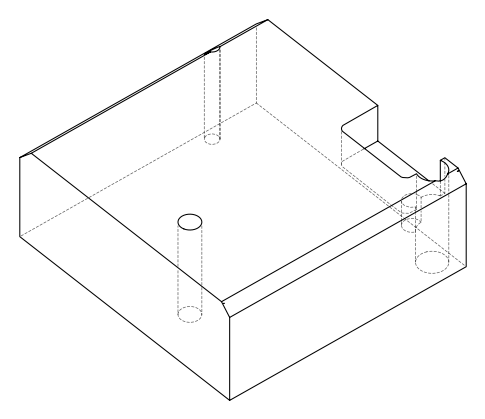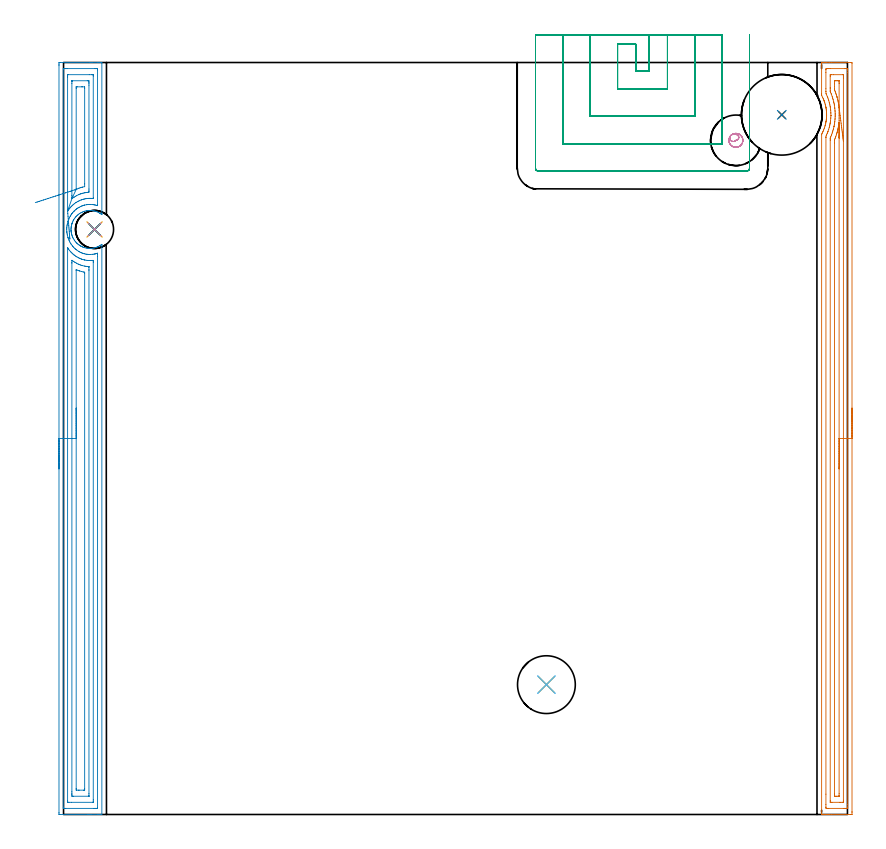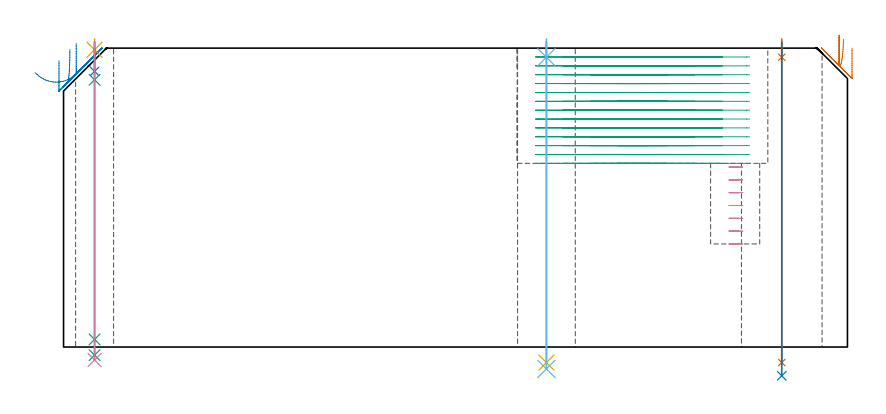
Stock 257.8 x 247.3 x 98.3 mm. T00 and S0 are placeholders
(PLAN: 14 operations, 9 tool changes, 41.1 min)
(1 AREA_MILL | FG_CHAMFER_SURFACE | UGT0205_001 | 8.24 min | 12367 mm3)
(2 AREA_MILL_1 | FG_CHAMFER_SURFACE_1 | UGT0205_001 | 10.24 min | 24585 mm3)
(3 MILL_SLOT | SLOT_PARTIAL_RECTANGULAR | NXT0201_011 | Follow Part, ap 3, ae 75% | 19.14 min | 129442 mm3)
(4 MILL_BLIND_HOLE_FROM_SOLID_MATERIAL | STEP1POCKET | NXT0201_011 | Spiral | 0.66 min | 5738 mm3)
(5 SPOT_DRILL | STEP1HOLE | NXT0321_9005460120000 | 0.03 min | 0 mm3)
(6 SPOT_DRILL_1 | STEP1HOLE_1 | NXT0321_9005460120000 | 0.05 min | 175 mm3)
(7 SPOT_DRILL_2 | STEP1HOLE_2 | NXT0321_9005460120000 | 0.05 min | 171 mm3)
(8 DRILL_BLIND_HOLE_INTO_CENTER | STEP1HOLE | NXT0301_022 | 0.04 min | 71 mm3)
(9 GUN_DRILL_THROUGH_HOLE | STEP1HOLE | UGT0307_001 | 0.47 min | 1777 mm3)
(10 SPADE_DRILL_TO_ENLARGE_THROUGH_HOLE | STEP1HOLE | UGT0306_003 | 0.42 min | 9715 mm3)
(11 DRILL_THROUGH_HOLE_INTO_CENTER | STEP1HOLE_1 | UGT0301_515 | 0.42 min | 10918 mm3)
(12 DRILL_TO_ENLARGE_THROUGH_HOLE | STEP1HOLE_1 | UGT0301_048 | 0.43 min | 16758 mm3)
(13 DRILL_THROUGH_HOLE_INTO_CENTER_1 | STEP1HOLE_2 | UGT0301_515 | 0.42 min | 10634 mm3)
(14 DRILL_TO_ENLARGE_THROUGH_HOLE_1 | STEP1HOLE_2 | UGT0301_388 | 0.44 min | 36482 mm3)
(TOOL UGT0205_001 | Chamfer Mill 20 x 3 x 45 deg. | D20 FL50 Z2)
(TOOL NXT0201_011 | ENDMILL 12mm [2P460-1200-NA 1630] | D12 FL38 Z6)
(TOOL NXT0321_9005460120000 | NC Spot Drill, 142deg, 12mm, Carbide, Uncoated | D12 PA142 FL30 Z2)
(TOOL NXT0301_022 | Carbide Drill 5.1mm [860.1-0510-015A1-MM 2214] | D5.1 PA140 FL28 Z2)
(TOOL UGT0307_001 | Gun Drill 5 mm | D5 PA130 FL24 Z1)
(TOOL UGT0306_003 | Spade Drill 12.5mm | D12.5 PA132 FL10 Z2)
(TOOL UGT0301_515 | Carbide Drill 12.0 mm | D12 PA118 FL101 Z2)
(TOOL UGT0301_048 | Twist Drill 19 mm | D19 PA118 FL135 Z2)
(TOOL UGT0301_388 | Twist Drill 26.5 mm | D26.5 PA118 FL165 Z2)
(OP 1 AREA_MILL)
G17 G21 G94 G90
T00 M6
G54
G17 G0 G90 X259.3 Y133.65 S1061 M3
G43 Z108.3 H0
Z98.3
G94 G1 Y133.612 Z97.428 F250.
Y133.498 Z96.564
Y133.309 Z95.712
Y133.047 Z94.88
Y132.713 Z94.074
Y132.31 Z93.3
Y131.841 Z92.564
Y131.31 Z91.872
Y130.721 Z91.229
Y130.078 Z90.64
Y129.386 Z90.108
Y128.65 Z89.64
Y127.876 Z89.237
Y127.07 Z88.903
Y126.238 Z88.641
Y125.386 Z88.452
Y124.522 Z88.338
Y123.65 Z88.3
Y0.929
X259.299 Y0.595 Z88.301
X259.294 Y0.044 Z88.304
X259.292 Y0.008 Z88.306
X258.744 Y0. Z88.853
X252.522 Z95.072
X251.931 Z95.666
X251.633 Z95.963
X251.042 Z96.555
X250.744 Z96.851
X250.15 Z97.449
X249.672 Z97.928
X249.317 Z98.274
X249.306 Y0.09 Z98.29
X249.304 Y0.108 Z98.293
X249.306 Y0.147 Z98.294
X249.31 Y223.558 Z98.29
X249.314 Y223.69 Z98.28
X249.387 Y223.851 Z98.213
X249.532 Y224.146 Z98.067
X249.57 Y224.223 Z98.029
X249.657 Y224.412 Z97.938
X249.779 Y224.669 Z97.819
X249.973 Y225.117 Z97.626
X250.148 Y225.566 Z97.45
X250.209 Y225.75 Z97.386
X250.297 Y226.011 Z97.298
X250.434 Y226.465 Z97.162
X250.48 Y226.642 Z97.114
X250.522 Y226.791 Z97.076
X250.553 Y226.905 Z97.046
X250.561 Y226.943 Z97.037
X250.592 Y227.088 Z97.001
X250.633 Y227.268 Z96.96
X250.652 Y227.352 Z96.941
X250.687 Y227.533 Z96.904
X250.744 Y227.813 Z96.855
X250.755 Y227.878 Z96.844
X250.769 Y227.979 Z96.826
X250.812 Y228.246 Z96.784
X250.849 Y228.54 Z96.748
X250.868 Y228.693 Z96.728
X250.883 Y228.871 Z96.71
X250.909 Y229.14 Z96.687
X250.931 Y229.5 Z96.667
X250.936 Y229.587 Z96.662
X250.939 Y229.763 Z96.658
X250.944 Y230.034 Z96.651
X250.942 Y230.122
X250.936 Y230.481 Z96.656
X250.927 Y230.654 Z96.663
X250.915 Y230.929 Z96.677
X250.884 Y231.317 Z96.709
X250.88 Y231.375 Z96.714
X250.868 Y231.496 Z96.73
X250.862 Y231.546 Z96.735
X250.831 Y231.823 Z96.767
X250.765 Y232.27 Z96.834
X250.744 Y232.384 Z96.855
X250.734 Y232.438 Z96.863
X250.708 Y232.583 Z96.891
X250.684 Y232.717 Z96.916
X250.586 Y233.163 Z97.012
X250.471 Y233.611 Z97.128
X250.339 Y234.057 Z97.26
X250.148 Y234.634 Z97.45
X250.136 Y234.667 Z97.463
X250.024 Y234.951 Z97.573
X249.955 Y235.113 Z97.64
X249.877 Y235.303 Z97.722
X249.837 Y235.4 Z97.763
X249.634 Y235.845 Z97.966
X249.348 Y236.414 Z98.25
X249.306 Y236.501 Z98.292
X249.3 Y236.896 Z98.3
Y247.151
X249.303 Y247.291 Z98.288
X249.337 Y247.3 Z98.254
X249.671 Z97.928
X250.15 Z97.449
X250.744 Z96.851
X251.931 Z95.666
X252.522 Z95.072
X258.744 Z88.853
X259.043 Y247.298 Z88.554
X259.292 Y247.29 Z88.306
X259.299 Y247.04 Z88.299
X259.3 Y123.65 Z88.3
X257.886 Z89.714
Y3.27
X257.884 Y2.378 Z89.716
X257.883 Y2.351 Z89.717
X257.856 Y2.01 Z89.744
X257.342 Y2.002 Z90.258
X256.967 Y2.001 Z90.633
X256.455 Y2. Z91.145
X251.633 Y2.001 Z95.967
X251.119 Y2.003 Z96.481
X250.744 Y2.01 Z96.856
X250.722 Y2.378 Z96.878
X250.721 Y2.402 Z96.879
X250.72 Y3.27 Z96.88
Y6.684
X250.724 Y222.629 Z96.876
X250.725 Y222.649 Z96.875
X250.744 Y223.091 Z96.856
X250.877 Y223.388 Z96.723
X250.935 Y223.521 Z96.665
X251.144 Y224.011 Z96.456
X251.31 Y224.412 Z96.29
X251.364 Y224.548 Z96.236
X251.399 Y224.647 Z96.201
X251.625 Y225.309 Z95.975
X251.633 Y225.338 Z95.967
X251.819 Y226.01 Z95.781
X251.868 Y226.196 Z95.732
X251.992 Y226.728 Z95.608
X252.066 Y227.088 Z95.534
X252.106 Y227.296 Z95.494
X252.136 Y227.475 Z95.464
X252.209 Y227.979 Z95.391
X252.244 Y228.258 Z95.356
X252.305 Y228.871 Z95.295
X252.319 Y229.075 Z95.281
X252.354 Y229.763 Z95.246
X252.357 Y229.838 Z95.243
Y229.854
Y229.929
X252.342 Y230.654 Z95.258
X252.335 Y230.842 Z95.265
X252.289 Y231.546 Z95.311
X252.279 Y231.668 Z95.321
X252.263 Y231.806 Z95.337
X252.178 Y232.438 Z95.422
X252.114 Y232.847 Z95.486
X252.023 Y233.329 Z95.577
X251.876 Y233.977 Z95.724
X251.812 Y234.221 Z95.788
X251.633 Y234.856 Z95.967
X251.551 Y235.113 Z96.049
X251.509 Y235.238 Z96.091
X251.342 Y235.697 Z96.258
X251.22 Y236.005 Z96.38
X250.913 Y236.727 Z96.687
X250.838 Y236.896 Z96.762
X250.744 Y237.105 Z96.856
X250.716 Y237.788 Z96.884
X250.715 Y237.817 Z96.885
X250.714 Y238.68 Z96.886
Y244.03
X250.716 Y244.922 Z96.884
X250.717 Y244.949 Z96.883
X250.744 Y245.29 Z96.856
X251.258 Y245.298 Z96.342
X251.633 Y245.299 Z95.967
X252.145 Y245.3 Z95.455
X256.967 Y245.299 Z90.633
X257.481 Y245.297 Z90.119
X257.856 Y245.29 Z89.744
X257.883 Y244.922 Z89.717
X257.884 Y244.893 Z89.716
X257.886 Y244.03 Z89.714
Y123.65
X256.472 Z91.128
X256.471 Y4.659 Z91.129
X256.469 Y4.162 Z91.131
X256.467 Y4.064 Z91.133
X256.465 Y4.022 Z91.135
X256.4 Y4.01 Z91.2
X256.237 Y4.002 Z91.363
X256.078 Y4.001 Z91.522
X255.35 Y4. Z92.25
X252.683 Z94.917
X252.522 Z95.078
X252.361 Y4.002 Z95.239
X252.254 Y4.005 Z95.346
X252.169 Y4.01 Z95.431
X252.14 Y4.018 Z95.46
X252.139 Y4.033 Z95.461
X252.137 Y4.162 Z95.463
X252.135 Y4.55 Z95.465
X252.138 Y221.737 Z95.462
X252.139 Y222.121 Z95.461
X252.143 Y222.376 Z95.457
X252.145 Y222.437 Z95.455
X252.161 Y222.494 Z95.439
X252.214 Y222.629 Z95.386
X252.304 Y222.848 Z95.296
X252.522 Y223.374 Z95.078
X252.564 Y223.479 Z95.036
X252.579 Y223.521 Z95.021
X252.792 Y224.142 Z94.808
X252.882 Y224.412 Z94.718
X253.004 Y224.821 Z94.596
X253.142 Y225.304 Z94.458
X253.199 Y225.517 Z94.401
X253.361 Y226.196 Z94.239
X253.37 Y226.237 Z94.23
X253.411 Y226.441 Z94.189
X253.509 Y226.989 Z94.091
X253.525 Y227.088 Z94.075
X253.62 Y227.77 Z93.98
X253.645 Y227.979 Z93.955
X253.704 Y228.577 Z93.896
X253.726 Y228.871 Z93.874
X253.751 Y229.422 Z93.849
X253.763 Y229.763 Z93.837
X253.762 Y230.303 Z93.838
X253.757 Y230.654 Z93.843
X253.728 Y231.228 Z93.872
X253.706 Y231.546 Z93.894
X253.646 Y232.202 Z93.954
X253.616 Y232.438 Z93.984
X253.507 Y233.234 Z94.094
X253.49 Y233.329 Z94.11
X253.411 Y233.762 Z94.189
X253.31 Y234.221 Z94.29
X253.28 Y234.353 Z94.32
X253.082 Y235.113 Z94.518
X252.949 Y235.577 Z94.651
X252.81 Y236.005 Z94.79
X252.522 Y236.826 Z95.078
X252.495 Y236.896 Z95.105
X252.478 Y236.941 Z95.122
X252.248 Y237.481 Z95.352
X252.176 Y237.656 Z95.424
X252.148 Y237.728 Z95.452
X252.138 Y237.788 Z95.462
X252.133 Y238.179 Z95.467
X252.13 Y238.68 Z95.47
X252.129 Y239.075 Z95.471
Y242.641
X252.131 Y243.138 Z95.469
X252.133 Y243.236 Z95.467
X252.135 Y243.278 Z95.465
X252.2 Y243.29 Z95.4
X252.363 Y243.298 Z95.237
X252.522 Y243.299 Z95.078
X253.25 Y243.3 Z94.35
X256.239 Y243.299 Z91.361
X256.346 Y243.295 Z91.254
X256.432 Y243.29 Z91.168
X256.465 Y243.284 Z91.135
X256.466 Y243.269 Z91.134
X256.469 Y243.138 Z91.131
X256.471 Y242.641 Z91.129
X256.472 Y242.247 Z91.128
Y123.65
X255.057 Z92.543
Y6.837
X255.055 Y6.08 Z92.545
X255.052 Y6.028 Z92.548
X255.05 Y6.01 Z92.55
X255.029 Y6.008 Z92.571
X254.926 Y6.004 Z92.674
X254.717 Y6.001 Z92.883
X254.245 Y6. Z93.355
X253.861 Y6.001 Z93.739
X253.669 Y6.003 Z93.931
X253.574 Y6.008 Z94.026
X253.555 Y6.01 Z94.045
X253.553 Y6.024 Z94.047
X253.551 Y6.06 Z94.049
X253.549 Y6.699 Z94.051
Y6.837
X253.552 Y220.846 Z94.048
X253.556 Y221.592 Z94.044
X253.559 Y221.737 Z94.041
X253.569 Y221.919 Z94.031
X253.722 Y222.318 Z93.878
X253.839 Y222.629 Z93.761
X253.961 Y222.969 Z93.639
X254.152 Y223.521 Z93.448
X254.188 Y223.633 Z93.412
X254.3 Y223.998 Z93.3
X254.392 Y224.32 Z93.208
X254.418 Y224.412 Z93.182
X254.528 Y224.832 Z93.072
X254.577 Y225.026 Z93.023
X254.642 Y225.304 Z92.958
X254.697 Y225.549 Z92.903
X254.74 Y225.755 Z92.86
X254.826 Y226.196 Z92.774
X254.849 Y226.323 Z92.751
X254.88 Y226.506 Z92.72
X254.971 Y227.088 Z92.629
X254.978 Y227.133 Z92.622
X254.999 Y227.278 Z92.601
X255.004 Y227.311 Z92.596
X255.018 Y227.395 Z92.582
X255.05 Y227.582 Z92.55
X255.054 Y227.381 Z92.546
X255.057 Y227.22 Z92.543
Y123.65
Y122.778 Z92.581
Y121.913 Z92.695
Y121.062 Z92.883
Y120.23 Z93.146
Y119.424 Z93.48
Y118.65 Z93.882
Y117.914 Z94.351
Y117.222 Z94.882
Y116.579 Z95.472
Y115.99 Z96.115
Y115.458 Z96.807
Y114.99 Z97.543
Y114.587 Z98.316
Y114.253 Z99.122
Y113.991 Z99.954
Y113.802 Z100.806
Y113.688 Z101.671
Y113.65 Z102.543
G0 Z108.3
X256.48 Y221.346
Z101.2
G1 X256.462 Y221.493 Z100.34
X256.433 Y221.713 Z99.497
X256.396 Y222.006 Z98.676
X256.349 Y222.368 Z97.883
X256.294 Y222.797 Z97.126
X256.231 Y223.291 Z96.409
X256.16 Y223.844 Z95.739
X256.082 Y224.453 Z95.119
X255.997 Y225.114 Z94.555
X255.906 Y225.82 Z94.052
X255.811 Y226.568 Z93.613
X255.71 Y227.35 Z93.24
X255.606 Y228.162 Z92.939
X255.499 Y228.997 Z92.709
X255.39 Y229.849 Z92.554
X255.279 Y230.71 Z92.474
X255.168 Y231.575 Z92.47
X255.057 Y232.438 Z92.543
X255.038 Y232.589 Z92.562
X254.937 Y233.329 Z92.663
X254.924 Y233.422 Z92.676
X254.891 Y233.629 Z92.709
X254.782 Y234.221 Z92.818
X254.729 Y234.491 Z92.871
X254.678 Y234.734 Z92.922
X254.586 Y235.113 Z93.014
X254.412 Y235.807 Z93.188
X254.383 Y235.921 Z93.217
X254.359 Y236.005 Z93.241
X254.3 Y236.206 Z93.3
X254.134 Y236.73 Z93.466
X254.079 Y236.896 Z93.521
X253.96 Y237.237 Z93.64
X253.756 Y237.788 Z93.844
X253.623 Y238.127 Z93.977
X253.577 Y238.246 Z94.023
X253.553 Y238.311 Z94.047
X253.55 Y238.359 Z94.05
X253.544 Y238.546 Z94.056
X253.543 Y238.68 Z94.057
Y239.439
Y240.331
Y240.463
X253.545 Y241.22 Z94.055
X253.548 Y241.272 Z94.052
X253.55 Y241.29 Z94.05
X253.571 Y241.292 Z94.029
X253.674 Y241.296 Z93.926
X253.883 Y241.299 Z93.717
X254.355 Y241.3 Z93.245
X254.739 Y241.299 Z92.861
X254.932 Y241.297 Z92.668
X255.027 Y241.293 Z92.573
X255.047 Y241.29 Z92.553
X255.051 Y241.279 Z92.549
X255.053 Y241.243 Z92.547
X255.057 Y240.595 Z92.543
Y240.463
Y232.438
Y231.566 Z92.581
Y230.701 Z92.695
Y229.85 Z92.883
Y229.018 Z93.146
Y228.212 Z93.48
Y227.438 Z93.882
Y226.702 Z94.351
Y226.01 Z94.882
Y225.367 Z95.472
Y224.777 Z96.115
Y224.246 Z96.807
Y223.778 Z97.543
Y223.375 Z98.316
Y223.041 Z99.122
Y222.779 Z99.954
Y222.59 Z100.806
Y222.476 Z101.671
Y222.438 Z102.543
G0 Z108.3
M5
M2
(OP 2 AREA_MILL_1)
G17 G21 G94 G90
T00 M6
G54
G17 G0 G90 X-1.5 Y113.65 S1061 M3
G43 Z108.3 H0
Z94.2
G94 G1 Y113.688 Z93.328 F250.
Y113.802 Z92.463
Y113.991 Z91.612
Y114.253 Z90.78
Y114.587 Z89.974
Y114.99 Z89.2
Y115.458 Z88.464
Y115.99 Z87.772
Y116.579 Z87.129
Y117.222 Z86.54
Y117.914 Z86.008
Y118.65 Z85.54
Y119.424 Z85.137
Y120.23 Z84.803
Y121.062 Z84.541
Y121.914 Z84.352
Y122.778 Z84.238
Y123.65 Z84.2
Y246.262
X-1.499 Y246.705 Z84.201
X-1.495 Y247.149 Z84.203
X-1.492 Y247.29 Z84.206
X-1.057 Y247.3 Z84.64
X8.633 Z94.328
X9.219 Z94.917
X9.514 Z95.211
X11.276 Z96.97
X11.865 Z97.564
X12.157 Z97.856
X12.304 Y247.299 Z98.003
X12.594 Y247.29 Z98.293
X12.6 Y247.151 Z98.3
Y197.661
X12.598 Y197.288 Z98.296
X12.597 Y197.286
X12.441 Y197.404 Z98.14
X12.233 Y197.553 Z97.933
X12.008 Y197.702 Z97.708
X11.869 Y197.782 Z97.569
X11.436 Y198.008 Z97.136
X10.993 Y198.208 Z96.693
X10.767 Y198.298 Z96.467
X10.444 Y198.397 Z96.144
X10.117 Y198.48 Z95.817
X9.68 Y198.563 Z95.38
X9.241 Y198.617 Z94.941
X8.803 Y198.64 Z94.503
X8.364 Y198.632 Z94.064
X7.925 Y198.592 Z93.625
X7.488 Y198.521 Z93.188
X7.058 Y198.421 Z92.758
X6.632 Y198.298 Z92.332
X6.17 Y198.104 Z91.87
X5.736 Y197.892 Z91.436
X5.342 Y197.66 Z91.042
X4.962 Y197.404 Z90.658
X4.862 Y197.326 Z90.557
X4.702 Y197.183 Z90.394
X4.537 Y197.037 Z90.227
X4.417 Y196.932 Z90.111
X4.182 Y196.698 Z89.881
X3.995 Y196.51 Z89.692
X3.652 Y196.065 Z89.35
X3.641 Y196.049 Z89.339
X3.351 Y195.616 Z89.049
X3.251 Y195.432 Z88.945
X3.108 Y195.178 Z88.806
X2.908 Y194.722 Z88.605
X2.846 Y194.54 Z88.54
X2.768 Y194.329 Z88.468
X2.75 Y194.277 Z88.449
X2.7 Y194.095 Z88.397
X2.687 Y194.051 Z88.386
X2.625 Y193.828 Z88.324
X2.609 Y193.745 Z88.308
X2.591 Y193.649 Z88.288
X2.555 Y193.467 Z88.253
X2.538 Y193.382 Z88.236
X2.515 Y193.203 Z88.212
X2.479 Y192.934 Z88.178
X2.462 Y192.711 Z88.162
X2.451 Y192.375 Z88.151
X2.467 Y192.04 Z88.166
X2.476 Y191.957 Z88.173
X2.487 Y191.865 Z88.18
X2.499 Y191.736 Z88.195
X2.514 Y191.592 Z88.209
X2.545 Y191.419 Z88.236
X2.577 Y191.224 Z88.27
X2.59 Y191.146 Z88.283
X2.632 Y190.974 Z88.325
X2.68 Y190.765 Z88.379
X2.697 Y190.697 Z88.396
X2.751 Y190.528 Z88.45
X2.838 Y190.252 Z88.538
X2.905 Y190.082 Z88.605
X2.965 Y189.931 Z88.665
X3.108 Y189.617 Z88.805
X3.246 Y189.358 Z88.945
X3.533 Y188.904 Z89.233
X3.85 Y188.464 Z89.549
X3.935 Y188.364 Z89.633
X3.984 Y188.306 Z89.682
X4.351 Y187.927 Z90.05
X4.433 Y187.853 Z90.131
X4.738 Y187.57 Z90.437
X4.86 Y187.475 Z90.559
X5.11 Y187.302 Z90.807
X5.292 Y187.175 Z90.99
X5.65 Y186.961 Z91.35
X5.736 Y186.909 Z91.436
X6.197 Y186.676 Z91.897
X6.403 Y186.591 Z92.103
X6.612 Y186.514 Z92.312
X7.048 Y186.382 Z92.748
X7.488 Y186.279 Z93.188
X7.925 Y186.208 Z93.625
X8.364 Y186.168 Z94.064
X8.803 Y186.16 Z94.503
X9.241 Y186.183 Z94.941
X9.68 Y186.237 Z95.38
X10.117 Y186.322 Z95.817
X10.557 Y186.443 Z96.257
X10.993 Y186.592 Z96.693
X11.203 Y186.676 Z96.903
X11.539 Y186.841 Z97.239
X11.869 Y187.021 Z97.569
X12.185 Y187.217 Z97.885
X12.453 Y187.407 Z98.153
X12.516 Y187.449 Z98.215
X12.594 Y187.496 Z98.292
X12.6 Y187.407 Z98.3
X12.601 Y0.01 Z98.299
X12.303 Y0. Z98.002
X11.865 Z97.564
X11.276 Z96.97
X9.219 Z94.917
X8.633 Z94.328
X8.045 Z93.741
X-1.273 Z84.424
X-1.351 Y0.002 Z84.346
X-1.492 Y0.01 Z84.205
X-1.499 Y0.151 Z84.199
X-1.5 Y0.595 Z84.2
Y123.65
X-0.086 Z85.614
X-0.085 Y245.122 Z85.615
X-0.084 Y245.222 Z85.616
X-0.082 Y245.271 Z85.618
X-0.08 Y245.287 Z85.62
X-0.042 Y245.29 Z85.658
X0.333 Y245.298 Z86.033
X0.705 Y245.3 Z86.405
X1.212 Z86.912
X10.395 Y245.299 Z96.095
X10.905 Y245.297 Z96.605
X11.094 Y245.29 Z96.794
X11.179 Y245.277 Z96.879
X11.184 Y245.014 Z96.884
X11.185 Y244.922 Z96.885
Y200.428
X11.184 Y200.336 Z96.884
X11.181 Y200.261 Z96.881
X11.179 Y200.233 Z96.879
X11.121 Y200.244 Z96.821
X11.037 Y200.263 Z96.737
X11.01 Y200.27 Z96.71
X10.79 Y200.336 Z96.49
X10.395 Y200.436 Z96.095
X10.266 Y200.467 Z95.966
X9.849 Y200.539 Z95.549
X9.514 Y200.581 Z95.214
X8.918 Y200.625 Z94.618
X8.633 Y200.627 Z94.333
X8.35 Y200.623 Z94.05
X7.752 Y200.567 Z93.452
X7.555 Y200.536 Z93.255
X6.871 Y200.401 Z92.571
X6.819 Y200.39 Z92.519
X6.626 Y200.336 Z92.326
X6.153 Y200.172 Z91.853
X5.99 Y200.104 Z91.69
X5.54 Y199.901 Z91.24
X5.11 Y199.679 Z90.81
X4.961 Y199.595 Z90.661
X4.709 Y199.445 Z90.409
X4.424 Y199.247 Z90.124
X4.229 Y199.106 Z89.929
X3.932 Y198.853 Z89.632
X3.593 Y198.553 Z89.293
X3.469 Y198.431 Z89.169
X3.348 Y198.306 Z89.048
X3.04 Y197.973 Z88.74
X2.796 Y197.661 Z88.496
X2.655 Y197.471 Z88.355
X2.467 Y197.197 Z88.167
X2.299 Y196.939 Z87.999
X2.201 Y196.77 Z87.901
X1.98 Y196.371 Z87.68
X1.752 Y195.878 Z87.452
X1.722 Y195.809 Z87.422
X1.702 Y195.761 Z87.402
X1.586 Y195.451 Z87.286
X1.47 Y195.104 Z87.17
X1.435 Y194.986 Z87.135
X1.278 Y194.406 Z86.978
X1.217 Y194.095 Z86.917
X1.141 Y193.653 Z86.841
X1.084 Y193.203 Z86.784
X1.058 Y192.846 Z86.758
X1.045 Y192.311 Z86.745
X1.071 Y191.789 Z86.771
X1.086 Y191.612 Z86.786
X1.108 Y191.419 Z86.808
X1.173 Y190.945 Z86.873
X1.249 Y190.528 Z86.949
X1.441 Y189.783 Z87.141
X1.487 Y189.636 Z87.187
X1.586 Y189.341 Z87.286
X1.831 Y188.744 Z87.531
X2.04 Y188.313 Z87.74
X2.31 Y187.853 Z88.01
X2.467 Y187.605 Z88.167
X2.927 Y186.961 Z88.627
X3.12 Y186.734 Z88.82
X3.348 Y186.499 Z89.048
X3.787 Y186.069 Z89.487
X4.017 Y185.86 Z89.717
X4.229 Y185.696 Z89.929
X5.005 Y185.178 Z90.705
X5.11 Y185.115 Z90.81
X5.255 Y185.03 Z90.955
X5.748 Y184.79 Z91.448
X5.99 Y184.688 Z91.69
X6.294 Y184.576 Z91.994
X6.72 Y184.439 Z92.42
X6.871 Y184.402 Z92.571
X7.367 Y184.286 Z93.067
X7.752 Y184.225 Z93.452
X7.822 Y184.216 Z93.522
X8.248 Y184.184 Z93.948
X8.633 Y184.169 Z94.333
X8.75 Y184.168 Z94.45
X9.514 Y184.214 Z95.214
X9.579 Y184.22 Z95.279
X10.026 Y184.286 Z95.726
X10.332 Y184.349 Z96.032
X10.395 Y184.365 Z96.095
X11.022 Y184.543 Z96.722
X11.133 Y184.572 Z96.833
X11.179 Y184.579 Z96.879
X11.184 Y184.379 Z96.884
X11.185 Y184.286 Z96.885
X11.186 Y183.485 Z96.886
X11.185 Y2.178 Z96.885
X11.184 Y2.078 Z96.884
X11.181 Y2.029 Z96.881
X11.18 Y2.013 Z96.88
X11.142 Y2.01 Z96.842
X10.767 Y2.002 Z96.467
X10.395 Y2.001 Z96.095
X9.888 Y2. Z95.588
X0.705 Y2.001 Z86.405
X0.195 Y2.003 Z85.895
X0.006 Y2.01 Z85.706
X-0.079 Y2.023 Z85.621
X-0.084 Y2.286 Z85.616
X-0.085 Y2.378 Z85.615
X-0.086 Y123.65 Z85.614
X1.328 Z87.028
X1.329 Y186.2 Z87.029
X1.33 Y186.329 Z87.03
X1.332 Y186.355 Z87.032
X1.333 Y186.363 Z87.033
X1.356 Y186.335 Z87.056
X1.387 Y186.293 Z87.087
X1.437 Y186.22 Z87.137
X1.544 Y186.069 Z87.244
X1.586 Y186.011 Z87.286
X1.936 Y185.534 Z87.636
X2.232 Y185.178 Z87.932
X2.467 Y184.932 Z88.167
X2.79 Y184.613 Z88.49
X3.131 Y184.286 Z88.831
X3.348 Y184.099 Z89.048
X3.51 Y183.972 Z89.21
X3.987 Y183.638 Z89.687
X4.229 Y183.481 Z89.929
X4.364 Y183.394 Z90.064
X4.838 Y183.126 Z90.538
X5.11 Y182.989 Z90.81
X5.381 Y182.858 Z91.081
X5.818 Y182.677 Z91.518
X5.99 Y182.62 Z91.69
X6.357 Y182.502 Z92.057
X6.871 Y182.377 Z92.571
X7.032 Y182.34 Z92.732
X7.752 Y182.225 Z93.452
X8.054 Y182.197 Z93.754
X8.633 Y182.173 Z94.333
X8.951 Y182.18 Z94.651
X9.514 Y182.212 Z95.214
X9.717 Y182.223 Z95.417
X9.753 Y182.222 Z95.453
X9.764 Y182.22 Z95.464
X9.766 Y182.184 Z95.466
X9.769 Y182.045 Z95.469
X9.771 Y181.871 Z95.471
Y181.611
Y4.793
X9.768 Y4.162 Z95.468
X9.765 Y4.033 Z95.465
X9.763 Y4.01 Z95.463
X9.727 Y4.006 Z95.427
X9.672 Y4.001 Z95.372
X2.627 Y4. Z88.327
X1.745 Y4.001 Z87.445
X1.586 Y4.004 Z87.286
X1.427 Y4.01 Z87.127
X1.335 Y4.015 Z87.035
X1.332 Y4.075 Z87.032
X1.331 Y4.162 Z87.031
X1.329 Y4.422 Z87.029
X1.328 Y123.65 Z87.028
X2.743 Z88.443
Y181.331
X2.744 Y181.611 Z88.444
X2.747 Y182.219 Z88.447
X2.749 Y182.249 Z88.449
X2.834 Y182.196 Z88.534
X2.986 Y182.097 Z88.686
X3.348 Y181.857 Z89.048
X3.726 Y181.611 Z89.426
X4.229 Y181.318 Z89.929
X4.827 Y181.005 Z90.527
X5.11 Y180.887 Z90.81
X5.524 Y180.719 Z91.224
X5.99 Y180.575 Z91.69
X6.192 Y180.515 Z91.892
X6.871 Y180.358 Z92.571
X7.303 Y180.282 Z93.003
X7.752 Y180.221 Z93.452
X8.291 Y180.174 Z93.991
X8.338 Y180.165 Z94.038
X8.351 Y180.151 Z94.051
X8.353 Y180.111 Z94.053
X8.355 Y179.827 Z94.055
X8.357 Y179.215 Z94.057
Y178.936
Y6.837
X8.356 Y6.226 Z94.056
X8.352 Y6.021 Z94.052
X8.35 Y6.011 Z94.05
X8.345 Y6.007 Z94.045
X8.32 Y6.003 Z94.02
X8.269 Y6.001 Z93.969
X8.166 Y6. Z93.866
X3.293 Z88.993
X2.926 Y6.007 Z88.626
X2.75 Y6.011 Z88.45
X2.748 Y6.112 Z88.448
X2.744 Y6.557 Z88.444
X2.743 Y6.837 Z88.443
Y7.449
Y123.65
X4.157 Z89.857
Y178.936
X4.158 Y179.007 Z89.858
X4.16 Y179.081 Z89.86
X4.166 Y179.202 Z89.866
X4.229 Y179.176 Z89.929
X4.777 Y178.936 Z90.477
X5.11 Y178.81 Z90.81
X5.302 Y178.741 Z91.002
X5.99 Y178.541 Z91.69
X6.509 Y178.411 Z92.209
X6.871 Y178.332 Z92.571
X6.91 Y178.322 Z92.61
X6.929 Y178.315 Z92.629
X6.936 Y178.261 Z92.636
X6.941 Y178.116 Z92.641
X6.942 Y178.044 Z92.642
X6.943 Y8.475 Z92.643
X6.941 Y8.33 Z92.641
X6.936 Y8.04 Z92.636
X6.932 Y8.008 Z92.632
X6.928 Y8.006 Z92.628
X6.909 Y8.002 Z92.609
X6.871 Y8.001 Z92.571
X6.603 Y8. Z92.303
X5.11 Z90.81
X4.841 Z90.541
X4.229 Y8.004 Z89.929
X4.189 Y8.006 Z89.889
X4.172 Y8.009 Z89.872
X4.164 Y8.112 Z89.864
X4.159 Y8.402 Z89.859
X4.157 Y8.548 Z89.857
Y123.65
Y124.522 Z89.895
Y125.386 Z90.009
Y126.238 Z90.198
Y127.07 Z90.46
Y127.876 Z90.794
Y128.65 Z91.197
Y129.386 Z91.665
Y130.078 Z92.196
Y130.721 Z92.786
Y131.31 Z93.429
Y131.842 Z94.121
Y132.31 Z94.857
Y132.713 Z95.631
Y133.047 Z96.437
Y133.309 Z97.269
Y133.498 Z98.12
Y133.612 Z98.985
Y133.65 Z99.857
G0 Z108.3
X2.064 Y189.293
Z97.796
G1 X2.066 Y189.262 Z96.924
X2.063 Y189.307 Z96.052
X2.053 Y189.427 Z95.188
X2.038 Y189.622 Z94.338
X2.016 Y189.89 Z93.508
X1.989 Y190.23 Z92.705
X1.957 Y190.637 Z91.935
X1.919 Y191.11 Z91.203
X1.877 Y191.645 Z90.515
X1.829 Y192.238 Z89.876
X1.778 Y192.884 Z89.292
X1.723 Y193.578 Z88.767
X1.664 Y194.315 Z88.304
X1.602 Y195.09 Z87.907
X1.538 Y195.896 Z87.58
X1.472 Y196.727 Z87.324
X1.404 Y197.578 Z87.142
X1.335 Y198.441 Z87.035
X1.333 Y198.463 Z87.033
X1.33 Y198.553 Z87.03
X1.329 Y198.615 Z87.029
X1.328 Y198.814 Z87.028
X1.329 Y242.507 Z87.029
X1.332 Y243.138 Z87.032
X1.335 Y243.267 Z87.035
X1.337 Y243.29 Z87.037
X1.373 Y243.294 Z87.073
X1.428 Y243.299 Z87.128
X8.473 Y243.3 Z94.173
X9.355 Y243.299 Z95.055
X9.514 Y243.296 Z95.214
X9.673 Y243.29 Z95.373
X9.765 Y243.285 Z95.465
X9.767 Y243.225 Z95.467
X9.769 Y243.138 Z95.469
X9.771 Y242.878 Z95.471
Y202.751
X9.77 Y202.664 Z95.47
X9.767 Y202.595 Z95.467
X9.765 Y202.58 Z95.465
X9.759 Y202.577 Z95.459
X9.731 Y202.576 Z95.431
X9.514 Y202.589 Z95.214
X9.019 Y202.621 Z94.719
X8.633 Y202.627 Z94.333
X8.15 Y202.608 Z93.85
X7.752 Y202.572 Z93.452
X7.36 Y202.517 Z93.06
X6.871 Y202.417 Z92.571
X6.629 Y202.365 Z92.329
X5.99 Y202.18 Z91.69
X5.945 Y202.166 Z91.645
X5.807 Y202.12 Z91.507
X5.322 Y201.905 Z91.022
X5.11 Y201.806 Z90.81
X4.73 Y201.612 Z90.43
X4.229 Y201.33 Z89.929
X4.165 Y201.292 Z89.865
X4.064 Y201.228 Z89.764
X3.643 Y200.929 Z89.343
X3.348 Y200.69 Z89.048
X3.157 Y200.529 Z88.857
X2.939 Y200.336 Z88.639
X2.698 Y200.102 Z88.398
X2.467 Y199.869 Z88.167
X2.264 Y199.65 Z87.964
X2.082 Y199.445 Z87.782
X1.865 Y199.163 Z87.565
X1.586 Y198.789 Z87.286
X1.489 Y198.651 Z87.189
X1.422 Y198.553 Z87.122
X1.387 Y198.502 Z87.087
X1.373 Y198.483 Z87.073
X1.335 Y198.441 Z87.035
X2.749 Y202.54 Z88.449
X2.748 Y202.575 Z88.448
X2.744 Y202.731 Z88.444
X2.743 Y203.012 Z88.443
Y203.624
Y240.463
X2.744 Y241.074 Z88.444
X2.747 Y241.279 Z88.447
X2.75 Y241.289 Z88.45
X2.755 Y241.293 Z88.455
X2.78 Y241.297 Z88.48
X2.831 Y241.299 Z88.531
X2.934 Y241.3 Z88.634
X7.807 Z93.507
X8.174 Y241.293 Z93.874
X8.35 Y241.289 Z94.05
X8.352 Y241.188 Z94.052
X8.356 Y240.744 Z94.056
X8.357 Y240.463 Z94.057
Y239.851
Y205.687
X8.356 Y205.076 Z94.056
X8.353 Y204.795 Z94.053
X8.35 Y204.651 Z94.05
X8.104 Y204.622 Z93.804
X7.942 Y204.603 Z93.642
X7.752 Y204.578 Z93.452
X7.165 Y204.497 Z92.865
X6.871 Y204.439 Z92.571
X6.434 Y204.346 Z92.134
X5.99 Y204.22 Z91.69
X5.749 Y204.147 Z91.449
X5.472 Y204.054 Z91.172
X5.104 Y203.909 Z90.804
X5.09 Y203.903 Z90.79
X4.229 Y203.482 Z89.929
X3.932 Y203.312 Z89.632
X3.423 Y203.012 Z89.123
X3.378 Y202.981 Z89.078
X3.348 Y202.96 Z89.048
X2.862 Y202.611 Z88.562
X2.819 Y202.581 Z88.519
X2.772 Y202.552 Z88.472
X2.749 Y202.54 Z88.449
X4.166 Y205.584 Z89.866
X4.163 Y205.615 Z89.863
X4.159 Y205.687 Z89.859
X4.158 Y205.759 Z89.858
X4.157 Y238.825 Z89.857
X4.159 Y238.971 Z89.859
X4.164 Y239.261 Z89.864
X4.168 Y239.292 Z89.868
X4.172 Y239.295 Z89.872
X4.19 Y239.298 Z89.89
X4.229 Y239.299 Z89.929
X4.497 Y239.3 Z90.197
X5.99 Z91.69
X6.259 Z91.959
X6.871 Y239.296 Z92.571
X6.911 Y239.294 Z92.611
X6.928 Y239.291 Z92.628
X6.936 Y239.187 Z92.636
X6.941 Y238.898 Z92.641
X6.943 Y238.752 Z92.643
Y207.398
X6.94 Y206.578 Z92.64
X6.938 Y206.507 Z92.638
X6.936 Y206.493 Z92.636
X6.928 Y206.487 Z92.628
X6.905 Y206.478 Z92.605
X6.871 Y206.469 Z92.571
X6.239 Y206.327 Z91.939
X5.99 Y206.259 Z91.69
X5.552 Y206.13 Z91.252
X5.11 Y205.988 Z90.81
X4.898 Y205.901 Z90.598
X4.405 Y205.687 Z90.105
X4.284 Y205.63 Z89.984
X4.229 Y205.606 Z89.929
X4.195 Y205.593 Z89.895
X4.166 Y205.584 Z89.866
X3.54 Y205.381 Z89.293
X2.87 Y205.164 Z88.779
X2.159 Y204.933 Z88.329
X1.413 Y204.692 Z87.946
X0.639 Y204.441 Z87.632
X-0.159 Y204.182 Z87.391
X-0.973 Y203.919 Z87.223
X-1.798 Y203.651 Z87.131
X-2.628 Y203.382 Z87.114
X-3.456 Y203.114 Z87.174
X-4.276 Y202.848 Z87.31
X-5.081 Y202.587 Z87.52
X-5.866 Y202.333 Z87.803
X-6.625 Y202.087 Z88.157
X-7.351 Y201.852 Z88.579
X-8.04 Y201.629 Z89.065
X-8.686 Y201.42 Z89.614
X-9.283 Y201.226 Z90.219
G0 Z108.3
M5
M2
(OP 3 MILL_SLOT)
G17 G21 G94 G90
T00 M6
G54
G17 G0 G90 X192.6 Y256.3 S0 M3
G43 Z108.3 H1
Z95.385
G94 G1 Y253.3 F250.
Y244.6 F500.
X188.2
Y253.3
X182.2
Y238.6
X198.6
Y253.3
Y256.3 F250.
X173.2
Y253.3
Y229.6 F500.
X207.6
Y253.3
Y256.3 F250.
X164.2
Y253.3
Y220.6 F500.
X216.6
Y253.3
Y256.3 F250.
X155.2
Y253.3
Y212.6 F500.
G3 X156.2 Y211.6 R1.
G1 X224.6
G3 X225.6 Y212.6 R1.
G1 Y253.3
Y256.3 F250.
G0 X192.6 Z92.469
G1 Y253.3
Y244.6 F500.
X188.2
Y253.3
X182.2
Y238.6
X198.6
Y253.3
Y256.3 F250.
X173.2
Y253.3
Y229.6 F500.
X207.6
Y253.3
Y256.3 F250.
X164.2
Y253.3
Y220.6 F500.
X216.6
Y253.3
Y256.3 F250.
X155.2
Y253.3
Y212.6 F500.
G3 X156.2 Y211.6 R1.
G1 X224.6
G3 X225.6 Y212.6 R1.
G1 Y253.3
Y256.3 F250.
G0 X192.6 Z89.554
G1 Y253.3
Y244.6 F500.
X188.2
Y253.3
X182.2
Y238.6
X198.6
Y253.3
Y256.3 F250.
X173.2
Y253.3
Y229.6 F500.
X207.6
Y253.3
Y256.3 F250.
X164.2
Y253.3
Y220.6 F500.
X216.6
Y253.3
Y256.3 F250.
X155.2
Y253.3
Y212.6 F500.
G3 X156.2 Y211.6 R1.
G1 X224.6
G3 X225.6 Y212.6 R1.
G1 Y253.3
Y256.3 F250.
G0 X192.6 Z86.638
G1 Y253.3
Y244.6 F500.
X188.2
Y253.3
X182.2
Y238.6
X198.6
Y253.3
Y256.3 F250.
X173.2
Y253.3
Y229.6 F500.
X207.6
Y253.3
Y256.3 F250.
X164.2
Y253.3
Y220.6 F500.
X216.6
Y253.3
Y256.3 F250.
X155.2
Y253.3
Y212.6 F500.
G3 X156.2 Y211.6 R1.
G1 X224.6
G3 X225.6 Y212.6 R1.
G1 Y253.3
Y256.3 F250.
G0 X192.6 Z83.723
G1 Y253.3
Y244.6 F500.
X188.2
Y253.3
X182.2
Y238.6
X198.6
Y253.3
Y256.3 F250.
X173.2
Y253.3
Y229.6 F500.
X207.6
Y253.3
Y256.3 F250.
X164.2
Y253.3
Y220.6 F500.
X216.6
Y253.3
Y256.3 F250.
X155.2
Y253.3
Y212.6 F500.
G3 X156.2 Y211.6 R1.
G1 X224.6
G3 X225.6 Y212.6 R1.
G1 Y253.3
Y256.3 F250.
G0 X192.6 Z80.808
G1 Y253.3
Y244.6 F500.
X188.2
Y253.3
X182.2
Y238.6
X198.6
Y253.3
Y256.3 F250.
X173.2
Y253.3
Y229.6 F500.
X207.6
Y253.3
Y256.3 F250.
X164.2
Y253.3
Y220.6 F500.
X216.6
Y253.3
Y256.3 F250.
X155.2
Y253.3
Y212.6 F500.
G3 X156.2 Y211.6 R1.
G1 X224.6
G3 X225.6 Y212.6 R1.
G1 Y253.3
Y256.3 F250.
G0 X192.6 Z77.892
G1 Y253.3
Y244.6 F500.
X188.2
Y253.3
X182.2
Y238.6
X198.6
Y253.3
Y256.3 F250.
X173.2
Y253.3
Y229.6 F500.
X207.6
Y253.3
Y256.3 F250.
X164.2
Y253.3
Y220.6 F500.
X216.6
Y253.3
Y256.3 F250.
X155.2
Y253.3
Y212.6 F500.
G3 X156.2 Y211.6 R1.
G1 X224.6
G3 X225.6 Y212.6 R1.
G1 Y253.3
Y256.3 F250.
G0 X192.6 Z74.977
G1 Y253.3
Y244.6 F500.
X188.2
Y253.3
X182.2
Y238.6
X198.6
Y253.3
Y256.3 F250.
X173.2
Y253.3
Y229.6 F500.
X207.6
Y253.3
Y256.3 F250.
X164.2
Y253.3
Y220.6 F500.
X216.6
Y253.3
Y256.3 F250.
X155.2
Y253.3
Y212.6 F500.
G3 X156.2 Y211.6 R1.
G1 X224.6
G3 X225.6 Y212.6 R1.
G1 Y253.3
Y256.3 F250.
G0 X192.6 Z72.062
G1 Y253.3
Y244.6 F500.
X188.2
Y253.3
X182.2
Y238.6
X198.6
Y253.3
Y256.3 F250.
X173.2
Y253.3
Y229.6 F500.
X207.6
Y253.3
Y256.3 F250.
X164.2
Y253.3
Y220.6 F500.
X216.6
Y253.3
Y256.3 F250.
X155.2
Y253.3
Y212.6 F500.
G3 X156.2 Y211.6 R1.
G1 X224.6
G3 X225.6 Y212.6 R1.
G1 Y253.3
Y256.3 F250.
G0 X192.6 Z69.146
G1 Y253.3
Y244.6 F500.
X188.2
Y253.3
X182.2
Y238.6
X198.6
Y253.3
Y256.3 F250.
X173.2
Y253.3
Y229.6 F500.
X207.6
Y253.3
Y256.3 F250.
X164.2
Y253.3
Y220.6 F500.
X216.6
Y253.3
Y256.3 F250.
X155.2
Y253.3
Y212.6 F500.
G3 X156.2 Y211.6 R1.
G1 X224.6
G3 X225.6 Y212.6 R1.
G1 Y253.3
Y256.3 F250.
G0 X192.6 Z66.231
G1 Y253.3
Y244.6 F500.
X188.2
Y253.3
X182.2
Y238.6
X198.6
Y253.3
Y256.3 F250.
X173.2
Y253.3
Y229.6 F500.
X207.6
Y253.3
Y256.3 F250.
X164.2
Y253.3
Y220.6 F500.
X216.6
Y253.3
Y256.3 F250.
X155.2
Y253.3
Y212.6 F500.
G3 X156.2 Y211.6 R1.
G1 X224.6
G3 X225.6 Y212.6 R1.
G1 Y253.3
Y256.3 F250.
G0 X192.6 Z63.315
G1 Y253.3
Y244.6 F500.
X188.2
Y253.3
X182.2
Y238.6
X198.6
Y253.3
Y256.3 F250.
X173.2
Y253.3
Y229.6 F500.
X207.6
Y253.3
Y256.3 F250.
X164.2
Y253.3
Y220.6 F500.
X216.6
Y253.3
Y256.3 F250.
X155.2
Y253.3
Y212.6 F500.
G3 X156.2 Y211.6 R1.
G1 X224.6
G3 X225.6 Y212.6 R1.
G1 Y253.3
Y256.3 F250.
G0 X192.6 Z60.4
G1 Y253.3
Y244.6 F500.
X188.2
Y253.3
X182.2
Y238.6
X198.6
Y253.3
Y256.3 F250.
X173.2
Y253.3
Y229.6 F500.
X207.6
Y253.3
Y256.3 F250.
X164.2
Y253.3
Y220.6 F500.
X216.6
Y253.3
Y256.3 F250.
X155.2
Y253.3
Y212.6 F500.
G3 X156.2 Y211.6 R1.
G1 X224.6
G3 X225.6 Y212.6 R1.
G1 Y253.3
Y256.3 F250.
G0 Z108.3
M5
M2
(OP 4 MILL_BLIND_HOLE_FROM_SOLID_MATERIAL)
G17 G21 G94 G90
T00 M6
G54
G17 G0 G90 X221.1 Y221.7 S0 M3
G43 Z108.3 H1
Z59.186
G94 G3 X221.738 Y223.362 R0.953 F250.
X219.391 Y223.239 R1.662
X219.561 Y219.991 R2.3
X219.391 Y223.239 R-2.3
X219.476 Y221.615 R1.15
X221.1 Y221.7 R1.15
G0 Z54.971
G3 X221.738 Y223.362 R0.953
X219.391 Y223.239 R1.662
X219.561 Y219.991 R2.3
X219.391 Y223.239 R-2.3
X219.476 Y221.615 R1.15
X221.1 Y221.7 R1.15
G0 Z50.757
G3 X221.738 Y223.362 R0.953
X219.391 Y223.239 R1.662
X219.561 Y219.991 R2.3
X219.391 Y223.239 R-2.3
X219.476 Y221.615 R1.15
X221.1 Y221.7 R1.15
G0 Z46.543
G3 X221.738 Y223.362 R0.953
X219.391 Y223.239 R1.662
X219.561 Y219.991 R2.3
X219.391 Y223.239 R-2.3
X219.476 Y221.615 R1.15
X221.1 Y221.7 R1.15
G0 Z42.329
G3 X221.738 Y223.362 R0.953
X219.391 Y223.239 R1.662
X219.561 Y219.991 R2.3
X219.391 Y223.239 R-2.3
X219.476 Y221.615 R1.15
X221.1 Y221.7 R1.15
G0 Z38.114
G3 X221.738 Y223.362 R0.953
X219.391 Y223.239 R1.662
X219.561 Y219.991 R2.3
X219.391 Y223.239 R-2.3
X219.476 Y221.615 R1.15
X221.1 Y221.7 R1.15
G0 Z33.9
G3 X221.738 Y223.362 R0.953
X219.391 Y223.239 R1.662
X219.561 Y219.991 R2.3
X219.391 Y223.239 R-2.3
X219.476 Y221.615 R1.15
X221.1 Y221.7 R1.15
G0 Z108.3
M5
M2
(OP 5 SPOT_DRILL)
G17 G21 G94 G90
T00 M6
G54
G17 G0 G90 X10.2 Y192.4 S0 M3
G43 Z108.3 H0
G94 G81 G98 Z97.762 F250. R101.3
G80
M5
M2
(OP 6 SPOT_DRILL_1)
G17 G21 G94 G90
T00 M6
G54
G17 G0 G90 X158.8 Y42.7 S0 M3
G43 Z108.3 H0
G94 G81 G98 Z95.3 F250. R101.3
G80
M5
M2
(OP 7 SPOT_DRILL_2)
G17 G21 G94 G90
T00 M6
G54
G17 G0 G90 X236.2 Y230.1 S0 M3
G43 Z108.3 H0
G94 G81 G98 Z95.3 F250. R101.3
G80
M5
M2
(OP 8 DRILL_BLIND_HOLE_INTO_CENTER)
G17 G21 G94 G90
T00 M6
G54
G17 G0 G90 X10.2 Y192.4 S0 M3
G43 Z108.3 H1
G94 G81 G98 Z90.65 F250. R100.3
G80
M5
M2
(OP 9 GUN_DRILL_THROUGH_HOLE)
G17 G21 G94 G90
T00 M6
G54
G17 G0 G90 X10.2 Y192.4 M8
G43 Z108.3 H0
Z98.122
S716 M3
G94 G1 Z87.894 F125. M26
G4 X.084
Z2.5 F250.
G4 X.084
Z-2.666 F125.
G4 X.084
M5
M9
G0 Z98.122
Z108.3
M2
(OP 10 SPADE_DRILL_TO_ENLARGE_THROUGH_HOLE)
G17 G21 G94 G90
T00 M6
G54
G17 G0 G90 X10.2 Y192.4 S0 M3
G43 Z108.3 H0
G94 G73 G98 Z-4.283 F250. Q11.398 R100.3
G80
M5
M2
(OP 11 DRILL_THROUGH_HOLE_INTO_CENTER)
G17 G21 G94 G90
T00 M6
G54
G17 G0 G90 X158.8 Y42.7 S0 M3
G43 Z108.3 H0
G94 G73 G98 Z-5.105 F250. Q11.489 R100.3
G80
M5
M2
(OP 12 DRILL_TO_ENLARGE_THROUGH_HOLE)
G17 G21 G94 G90
T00 M6
G54
G17 G0 G90 X158.8 Y42.7 S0 M3
G43 Z108.3 H0
G94 G73 G98 Z-7.208 F250. Q17.585 R100.3
G80
M5
M2
(OP 13 DRILL_THROUGH_HOLE_INTO_CENTER_1)
G17 G21 G94 G90
T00 M6
G54
G17 G0 G90 X236.2 Y230.1 S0 M3
G43 Z108.3 H0
G94 G73 G98 Z-5.105 F250. Q11.489 R100.3
G80
M5
M2
(OP 14 DRILL_TO_ENLARGE_THROUGH_HOLE_1)
G17 G21 G94 G90
T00 M6
G54
G17 G0 G90 X236.2 Y230.1 S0 M3
G43 Z108.3 H0
G94 G73 G98 Z-9.461 F250. Q21.552 R100.3
G80
M5
M2
